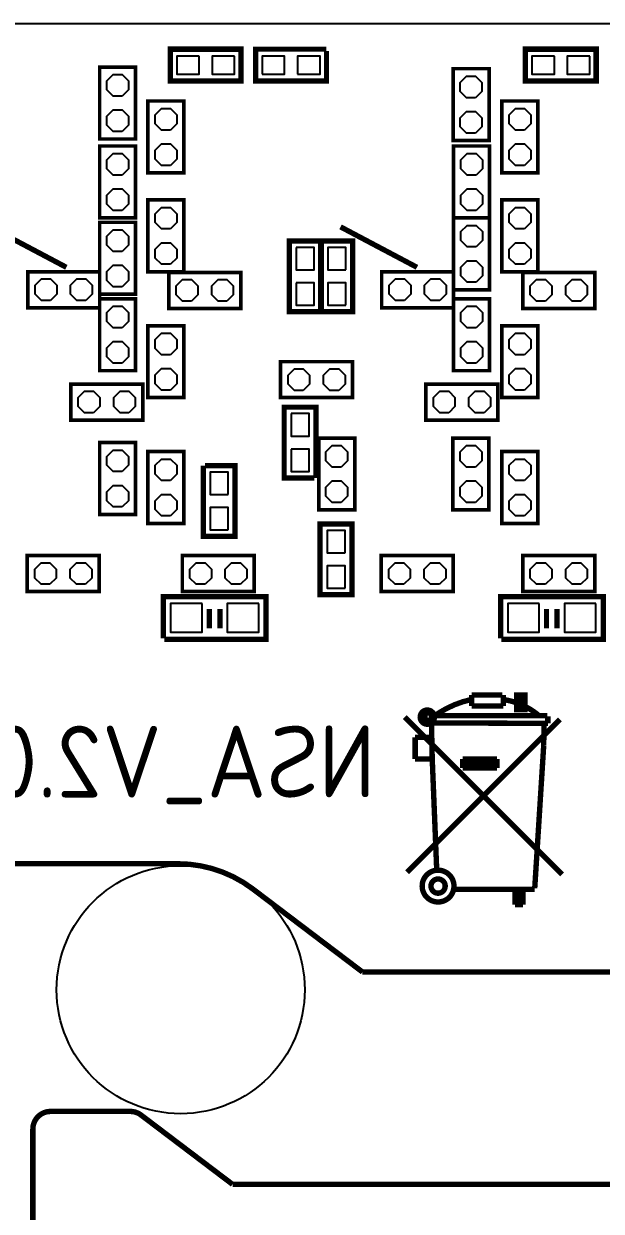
# Model space of a CAD drawing. Header units: millimetres. Extents: x -8 to 226, y -9 to 102.
# Drawn here: x 72.2 to 88.51, y 68.24 to 101.8 of the extents above; entities that cross this region are included whole.
import ezdxf

# ---------------------------------------------------------------- set-up
doc = ezdxf.new("R2010")
doc.units = ezdxf.units.MM
doc.header["$LTSCALE"] = 10
for name, color, linetype in [('BG_OUTLINE', 2, 'Continuous'), ('PG_SILKSCREEN_BOTTOM', 3, 'Continuous'), ('PIN_BOTTOM', 4, 'Continuous')]:
    doc.layers.add(name, color=color, linetype=linetype)
doc.styles.get("Standard").update_dxf_attribs({"font": 'isocp.shx', "width": 0.707, "bigfont": 'hztxt.shx'})

msp = doc.modelspace()

# ---------------------------------------------------------------- linework, layer by layer
at = {"layer": 'BG_OUTLINE'}
msp.add_lwpolyline([(51.099974, -9.350248), (121.299986, -9.350248), (121.799858, -8.850122), (121.799858, -1.745234, -1), (124.549916, -1.745234), (124.549916, -5.900166), (125.049788, -6.400292), (135.849868, -6.400292), (137.249916, -3.975354), (137.249916, -1.400048), (133.299962, -1.400048, -0.414206), (131.549902, 0.349758), (131.549902, 1.64973, -0.414239), (133.299962, 3.39979), (224.499932, 3.39979, 0.414205), (226.499928, 5.399786), (226.499928, 70.799706), (226.499928, 99.799902, 0.414202), (224.499932, 101.799898), (-5.500116, 101.799898, 0.414205)], format="xyb", dxfattribs=at)
at = {"layer": 'PG_SILKSCREEN_BOTTOM'}
for points in [[(76.33589, 100.181664, 0.1524, 0.1524, 0), (78.335886, 100.181664, 0.1524, 0.1524, 0), (78.335886, 101.08184, 0.1524, 0.1524, 0), (76.33589, 101.08184, 0.1524, 0.1524, 0)], [(86.36889, 100.181664, 0.1524, 0.1524, 0), (88.368886, 100.181664, 0.1524, 0.1524, 0), (88.368886, 101.08184, 0.1524, 0.1524, 0), (86.36889, 101.08184, 0.1524, 0.1524, 0)], [(75.35545, 98.542094, 0.1016, 0.1016, 0), (75.35545, 100.574094, 0.1016, 0.1016, 0), (74.33945, 100.574094, 0.1016, 0.1016, 0), (74.33945, 98.542094, 0.1016, 0.1016, 0)], [(85.343238, 98.49866, 0.1016, 0.1016, 0), (85.343238, 100.53066, 0.1016, 0.1016, 0), (84.327238, 100.53066, 0.1016, 0.1016, 0), (84.327238, 98.49866, 0.1016, 0.1016, 0)], [(76.7207, 97.583752, 0.1016, 0.1016, 0), (76.7207, 99.615752, 0.1016, 0.1016, 0), (75.7047, 99.615752, 0.1016, 0.1016, 0), (75.7047, 97.583752, 0.1016, 0.1016, 0)], [(86.72195, 97.583752, 0.1016, 0.1016, 0), (86.72195, 99.615752, 0.1016, 0.1016, 0), (85.70595, 99.615752, 0.1016, 0.1016, 0), (85.70595, 97.583752, 0.1016, 0.1016, 0)], [(75.35545, 96.313752, 0.1016, 0.1016, 0), (75.35545, 98.345752, 0.1016, 0.1016, 0), (74.33945, 98.345752, 0.1016, 0.1016, 0), (74.33945, 96.313752, 0.1016, 0.1016, 0)], [(85.3567, 96.313752, 0.1016, 0.1016, 0), (85.3567, 98.345752, 0.1016, 0.1016, 0), (84.3407, 98.345752, 0.1016, 0.1016, 0), (84.3407, 96.313752, 0.1016, 0.1016, 0)], [(75.7047, 96.821752, 0.1016, 0.1016, 0), (75.7047, 94.789752, 0.1016, 0.1016, 0), (76.7207, 94.789752, 0.1016, 0.1016, 0), (76.7207, 96.821752, 0.1016, 0.1016, 0)], [(85.70595, 96.821752, 0.1016, 0.1016, 0), (85.70595, 94.789752, 0.1016, 0.1016, 0), (86.72195, 94.789752, 0.1016, 0.1016, 0), (86.72195, 96.821752, 0.1016, 0.1016, 0)], [(85.3567, 94.281752, 0.1016, 0.1016, 0), (85.3567, 96.313752, 0.1016, 0.1016, 0), (84.3407, 96.313752, 0.1016, 0.1016, 0), (84.3407, 94.281752, 0.1016, 0.1016, 0)], [(75.35545, 94.154752, 0.1016, 0.1016, 0), (75.35545, 96.186752, 0.1016, 0.1016, 0), (74.33945, 96.186752, 0.1016, 0.1016, 0), (74.33945, 94.154752, 0.1016, 0.1016, 0)], [(72.30745, 93.773752, 0.1016, 0.1016, 0), (74.33945, 93.773752, 0.1016, 0.1016, 0), (74.33945, 94.789752, 0.1016, 0.1016, 0), (72.30745, 94.789752, 0.1016, 0.1016, 0)], [(78.326996, 94.770702, 0.1016, 0.1016, 0), (76.294996, 94.770702, 0.1016, 0.1016, 0), (76.294996, 93.754702, 0.1016, 0.1016, 0), (78.326996, 93.754702, 0.1016, 0.1016, 0)], [(82.3087, 93.773752, 0.1016, 0.1016, 0), (84.3407, 93.773752, 0.1016, 0.1016, 0), (84.3407, 94.789752, 0.1016, 0.1016, 0), (82.3087, 94.789752, 0.1016, 0.1016, 0)], [(88.328246, 94.770702, 0.1016, 0.1016, 0), (86.296246, 94.770702, 0.1016, 0.1016, 0), (86.296246, 93.754702, 0.1016, 0.1016, 0), (88.328246, 93.754702, 0.1016, 0.1016, 0)], [(74.33945, 94.027752, 0.1016, 0.1016, 0), (74.33945, 91.995752, 0.1016, 0.1016, 0), (75.35545, 91.995752, 0.1016, 0.1016, 0), (75.35545, 94.027752, 0.1016, 0.1016, 0)], [(84.3407, 94.027752, 0.1016, 0.1016, 0), (84.3407, 91.995752, 0.1016, 0.1016, 0), (85.3567, 91.995752, 0.1016, 0.1016, 0), (85.3567, 94.027752, 0.1016, 0.1016, 0)], [(76.7207, 91.233752, 0.1016, 0.1016, 0), (76.7207, 93.265752, 0.1016, 0.1016, 0), (75.7047, 93.265752, 0.1016, 0.1016, 0), (75.7047, 91.233752, 0.1016, 0.1016, 0)], [(86.72195, 91.233752, 0.1016, 0.1016, 0), (86.72195, 93.265752, 0.1016, 0.1016, 0), (85.70595, 93.265752, 0.1016, 0.1016, 0), (85.70595, 91.233752, 0.1016, 0.1016, 0)], [(81.4832, 92.249752, 0.1016, 0.1016, 0), (79.4512, 92.249752, 0.1016, 0.1016, 0), (79.4512, 91.233752, 0.1016, 0.1016, 0), (81.4832, 91.233752, 0.1016, 0.1016, 0)], [(73.525888, 90.598752, 0.1016, 0.1016, 0), (75.557888, 90.598752, 0.1016, 0.1016, 0), (75.557888, 91.614752, 0.1016, 0.1016, 0), (73.525888, 91.614752, 0.1016, 0.1016, 0)], [(83.558888, 90.598752, 0.1016, 0.1016, 0), (85.590888, 90.598752, 0.1016, 0.1016, 0), (85.590888, 91.614752, 0.1016, 0.1016, 0), (83.558888, 91.614752, 0.1016, 0.1016, 0)], [(75.35545, 87.931752, 0.1016, 0.1016, 0), (75.35545, 89.963752, 0.1016, 0.1016, 0), (74.33945, 89.963752, 0.1016, 0.1016, 0), (74.33945, 87.931752, 0.1016, 0.1016, 0)], [(81.5467, 88.058752, 0.1016, 0.1016, 0), (81.5467, 90.090752, 0.1016, 0.1016, 0), (80.5307, 90.090752, 0.1016, 0.1016, 0), (80.5307, 88.058752, 0.1016, 0.1016, 0)], [(85.336888, 88.058752, 0.1016, 0.1016, 0), (85.336888, 90.090752, 0.1016, 0.1016, 0), (84.320888, 90.090752, 0.1016, 0.1016, 0), (84.320888, 88.058752, 0.1016, 0.1016, 0)], [(75.7047, 89.709752, 0.1016, 0.1016, 0), (75.7047, 87.677752, 0.1016, 0.1016, 0), (76.7207, 87.677752, 0.1016, 0.1016, 0), (76.7207, 89.709752, 0.1016, 0.1016, 0)], [(85.70595, 89.709752, 0.1016, 0.1016, 0), (85.70595, 87.677752, 0.1016, 0.1016, 0), (86.72195, 87.677752, 0.1016, 0.1016, 0), (86.72195, 89.709752, 0.1016, 0.1016, 0)], [(80.5688, 87.66175, 0.1524, 0.1524, 0), (80.5688, 85.661754, 0.1524, 0.1524, 0), (81.468976, 85.661754, 0.1524, 0.1524, 0), (81.468976, 87.66175, 0.1524, 0.1524, 0)], [(74.326496, 86.769702, 0.1016, 0.1016, 0), (72.294496, 86.769702, 0.1016, 0.1016, 0), (72.294496, 85.753702, 0.1016, 0.1016, 0), (74.326496, 85.753702, 0.1016, 0.1016, 0)], [(76.675996, 85.753702, 0.1016, 0.1016, 0), (78.707996, 85.753702, 0.1016, 0.1016, 0), (78.707996, 86.769702, 0.1016, 0.1016, 0), (76.675996, 86.769702, 0.1016, 0.1016, 0)], [(84.327746, 86.769702, 0.1016, 0.1016, 0), (82.295746, 86.769702, 0.1016, 0.1016, 0), (82.295746, 85.753702, 0.1016, 0.1016, 0), (84.327746, 85.753702, 0.1016, 0.1016, 0)], [(86.296246, 85.753702, 0.1016, 0.1016, 0), (88.328246, 85.753702, 0.1016, 0.1016, 0), (88.328246, 86.769702, 0.1016, 0.1016, 0), (86.296246, 86.769702, 0.1016, 0.1016, 0)], [(86.352888, 82.826352, 0.1524, 0.1524, 0), (86.352888, 82.419952, 0.1524, 0.1524, 0), (86.124288, 82.419952, 0.1524, 0.1524, 0), (86.124288, 82.826352, 0.1524, 0.1524, 0)], [(83.797648, 82.204052, 0.1524, 0.1524, 1), (83.396328, 82.204052, 0.1524, 0.1524, 1)], [(84.351368, 77.428852, 0.1524, 0.1524, 1), (83.452208, 77.428852, 0.1524, 0.1524, 1)], [(84.102448, 77.428852, 0.1524, 0.1524, 1), (83.701128, 77.428852, 0.1524, 0.1524, 1)]]:
    msp.add_lwpolyline(points, format="xyseb", close=True, dxfattribs=at)
for points in [[(80.748886, 101.08184, 0.150114, 0.150114, 0), (78.74889, 101.08184, 0.150114, 0.150114, 0), (78.74889, 100.181664, 0.150114, 0.150114, 0), (80.748886, 100.181664, 0.150114, 0.150114, 0), (80.748886, 101.031802, 0.150114, 0.150114, 0)], [(73.398888, 94.916752, 0.150114, 0.150114, 0), (71.239888, 96.059752, 0.150114, 0.150114, 0)], [(83.304888, 94.916752, 0.150114, 0.150114, 0), (81.145888, 96.059752, 0.150114, 0.150114, 0)], [(80.599788, 93.662754, 0.150114, 0.150114, 0), (80.599788, 95.66275, 0.150114, 0.150114, 0), (79.699612, 95.66275, 0.150114, 0.150114, 0), (79.699612, 93.662754, 0.150114, 0.150114, 0), (80.54975, 93.662754, 0.150114, 0.150114, 0)], [(80.588612, 95.66275, 0.150114, 0.150114, 0), (80.588612, 93.662754, 0.150114, 0.150114, 0), (81.488788, 93.662754, 0.150114, 0.150114, 0), (81.488788, 95.66275, 0.150114, 0.150114, 0), (80.63865, 95.66275, 0.150114, 0.150114, 0)], [(80.452976, 88.963754, 0.150114, 0.150114, 0), (80.452976, 90.96375, 0.150114, 0.150114, 0), (79.5528, 90.96375, 0.150114, 0.150114, 0), (79.5528, 88.963754, 0.150114, 0.150114, 0), (80.402938, 88.963754, 0.150114, 0.150114, 0)], [(77.2668, 89.31275, 0.150114, 0.150114, 0), (77.2668, 87.312754, 0.150114, 0.150114, 0), (78.166976, 87.312754, 0.150114, 0.150114, 0), (78.166976, 89.31275, 0.150114, 0.150114, 0), (77.316838, 89.31275, 0.150114, 0.150114, 0)], [(76.167488, 84.406232, 0.150114, 0.150114, 0), (79.041498, 84.406232, 0.150114, 0.150114, 0), (79.041498, 85.610192, 0.150114, 0.150114, 0), (76.142088, 85.610192, 0.150114, 0.150114, 0), (76.142088, 84.426552, 0.150114, 0.150114, 0)], [(85.692488, 84.406232, 0.150114, 0.150114, 0), (88.566498, 84.406232, 0.150114, 0.150114, 0), (88.566498, 85.610192, 0.150114, 0.150114, 0), (85.667088, 85.610192, 0.150114, 0.150114, 0), (85.667088, 84.426552, 0.150114, 0.150114, 0)], [(77.439774, 84.710778, 0.150114, 0.150114, 0), (77.439774, 85.260688, 0.150114, 0.150114, 0)], [(77.740002, 84.710778, 0.150114, 0.150114, 0), (77.740002, 85.260688, 0.150114, 0.150114, 0)], [(86.964774, 84.710778, 0.150114, 0.150114, 0), (86.964774, 85.260688, 0.150114, 0.150114, 0)], [(87.265002, 84.710778, 0.150114, 0.150114, 0), (87.265002, 85.260688, 0.150114, 0.150114, 0)], [(85.717888, 82.826352, 0.1524, 0.1524, 0), (84.854288, 82.826352, 0.1524, 0.1524, 0)], [(84.854288, 82.521552, 0.1524, 0.1524, 0), (84.854288, 82.826352, 0.1524, 0.1524, 0)], [(85.743288, 82.521552, 0.1524, 0.1524, 0), (85.743288, 82.826352, 0.1524, 0.1524, 0)], [(86.225888, 82.826352, 0.1524, 0.1524, 0), (86.251288, 82.826352, 0.1524, 0.1524, 0), (86.251288, 82.470752, 0.1524, 0.1524, 0)], [(83.736688, 82.191352, 0.1524, 0.1524, -0.107965), (84.828888, 82.699352, 0.1524, 0.1524, 0)], [(84.854288, 82.521552, 0.1524, 0.1524, 0), (85.743288, 82.521552, 0.1524, 0.1524, 0)], [(85.768688, 82.699352, 0.1524, 0.1524, -0.136779), (86.759288, 82.242152, 0.1524, 0.1524, 0)], [(82.961988, 82.204052, 0.1524, 0.1524, 0), (87.406988, 77.759052, 0.1524, 0.1524, 0)], [(83.685888, 82.242152, 0.1524, 0.1524, 0), (83.685888, 82.267552, 0.1524, 0.1524, 1), (83.533488, 82.267552, 0.1524, 0.1524, 0), (83.533488, 82.165952, 0.1524, 0.1524, 1), (83.635088, 82.165952, 0.1524, 0.1524, 0), (83.635088, 82.191352, 0.1524, 0.1524, 0)], [(83.711288, 82.242152, 0.1524, 0.1524, 0), (83.736688, 81.022952, 0.1524, 0.1524, 0)], [(83.787488, 82.242152, 0.1524, 0.1524, 0), (86.987888, 82.242152, 0.1524, 0.1524, 0)], [(87.003128, 82.229452, 0.1524, 0.1524, 0), (87.003128, 82.028792, 0.1524, 0.1524, 0)], [(83.025488, 77.822552, 0.1524, 0.1524, 0), (87.343488, 82.140552, 0.1524, 0.1524, 0)], [(83.736688, 82.038952, 0.1524, 0.1524, 0), (87.003128, 82.028792, 0.1524, 0.1524, 0)], [(86.896448, 82.028792, 0.1524, 0.1524, 0), (86.886288, 81.403952, 0.1524, 0.1524, 0)], [(83.254088, 81.632552, 0.1524, 0.1524, 0), (83.711288, 81.632552, 0.1524, 0.1524, 0)], [(83.254088, 81.022952, 0.1524, 0.1524, 0), (83.254088, 81.632552, 0.1524, 0.1524, 0)], [(86.886288, 81.403952, 0.1524, 0.1524, 0), (86.632288, 77.365352, 0.1524, 0.1524, 0)], [(83.254088, 81.022952, 0.1524, 0.1524, 0), (83.736688, 81.022952, 0.1524, 0.1524, 0)], [(83.736688, 81.022952, 0.1524, 0.1524, 0), (83.863688, 77.873352, 0.1524, 0.1524, 0)], [(84.600288, 81.022952, 0.1524, 0.1524, 0), (84.600288, 80.768952, 0.1524, 0.1524, 0)], [(84.600288, 81.022952, 0.1524, 0.1524, 0), (85.565488, 81.022952, 0.1524, 0.1524, 0)], [(84.600288, 80.895952, 0.1524, 0.1524, 0), (85.565488, 80.895952, 0.1524, 0.1524, 0)], [(85.565488, 81.022952, 0.1524, 0.1524, 0), (85.565488, 80.768952, 0.1524, 0.1524, 0)], [(84.600288, 80.768952, 0.1524, 0.1524, 0), (85.565488, 80.768952, 0.1524, 0.1524, 0)], [(76.550774, 78.060042, 0.1524, 0.1524, 0), (70.952614, 78.060042, 0.1524, 0.1524, 0)], [(76.550774, 78.060042, 0.1524, 0.1524, -0.163503), (78.664054, 77.349858, 0.1524, 0.1524, 0)], [(81.766156, 75.000104, 0.1524, 0.1524, 0), (78.664054, 77.349858, 0.1524, 0.1524, 0)], [(86.632288, 77.339952, 0.1524, 0.1524, 0), (84.371688, 77.339952, 0.1524, 0.1524, 0)], [(86.073488, 77.339952, 0.1524, 0.1524, 0), (86.073488, 76.908152, 0.1524, 0.1524, 0)], [(86.200488, 77.339952, 0.1524, 0.1524, 0), (86.200488, 76.908152, 0.1524, 0.1524, 0)], [(86.530688, 77.339952, 0.1524, 0.1524, 0), (86.302088, 77.339952, 0.1524, 0.1524, 0)], [(86.302088, 77.339952, 0.1524, 0.1524, 0), (86.302088, 76.908152, 0.1524, 0.1524, 0)], [(86.302088, 76.908152, 0.1524, 0.1524, 0), (86.073488, 76.908152, 0.1524, 0.1524, 0)], [(137.49401, 75.000104, 0.1524, 0.1524, 0), (81.766156, 75.000104, 0.1524, 0.1524, 0)], [(72.452484, 70.560184, 0.1524, 0.1524, -0.414198), (72.95261, 71.060056, 0.1524, 0.1524, 0)], [(72.95261, 71.060056, 0.1524, 0.1524, 0), (75.206606, 71.060056, 0.1524, 0.1524, 0)], [(75.206606, 71.060056, 0.1524, 0.1524, -0.163537), (75.508612, 70.95871, 0.1524, 0.1524, 0)], [(75.508612, 70.95871, 0.1524, 0.1524, 0), (78.093824, 69.000116, 0.1524, 0.1524, 0)], [(72.452484, 28.439872, 0.1524, 0.1524, 0), (72.452484, 70.560184, 0.1524, 0.1524, 0)], [(78.093824, 69.000116, 0.1524, 0.1524, 0), (138.676888, 69.000116, 0.1524, 0.1524, 0)]]:
    msp.add_lwpolyline(points, format="xyseb", dxfattribs=at)
at = {"layer": 'PIN_BOTTOM'}
for points in [[(77.153516, 100.885752), (76.518516, 100.885752), (76.518516, 100.377752), (77.153516, 100.377752)], [(78.15326, 100.885752), (77.51826, 100.885752), (77.51826, 100.377752), (78.15326, 100.377752)], [(78.931516, 100.377752), (79.566516, 100.377752), (79.566516, 100.885752), (78.931516, 100.885752)], [(79.93126, 100.377752), (80.56626, 100.377752), (80.56626, 100.885752), (79.93126, 100.885752)], [(87.186516, 100.885752), (86.551516, 100.885752), (86.551516, 100.377752), (87.186516, 100.377752)], [(88.18626, 100.885752), (87.55126, 100.885752), (87.55126, 100.377752), (88.18626, 100.377752)], [(74.973698, 99.75342), (74.721202, 99.75342), (74.54265, 99.931972), (74.54265, 100.184468), (74.721202, 100.36302), (74.973698, 100.36302), (75.15225, 100.184468), (75.15225, 99.931972)], [(84.961486, 99.709986), (84.70899, 99.709986), (84.530438, 99.888538), (84.530438, 100.141034), (84.70899, 100.319586), (84.961486, 100.319586), (85.140038, 100.141034), (85.140038, 99.888538)], [(74.973698, 98.753168), (74.721202, 98.753168), (74.54265, 98.93172), (74.54265, 99.184216), (74.721202, 99.362768), (74.973698, 99.362768), (75.15225, 99.184216), (75.15225, 98.93172)], [(76.338948, 98.795078), (76.086452, 98.795078), (75.9079, 98.97363), (75.9079, 99.226126), (76.086452, 99.404678), (76.338948, 99.404678), (76.5175, 99.226126), (76.5175, 98.97363)], [(86.340198, 98.795078), (86.087702, 98.795078), (85.90915, 98.97363), (85.90915, 99.226126), (86.087702, 99.404678), (86.340198, 99.404678), (86.51875, 99.226126), (86.51875, 98.97363)], [(84.961486, 98.709734), (84.70899, 98.709734), (84.530438, 98.888286), (84.530438, 99.140782), (84.70899, 99.319334), (84.961486, 99.319334), (85.140038, 99.140782), (85.140038, 98.888286)], [(76.338948, 97.794826), (76.086452, 97.794826), (75.9079, 97.973378), (75.9079, 98.225874), (76.086452, 98.404426), (76.338948, 98.404426), (76.5175, 98.225874), (76.5175, 97.973378)], [(86.340198, 97.794826), (86.087702, 97.794826), (85.90915, 97.973378), (85.90915, 98.225874), (86.087702, 98.404426), (86.340198, 98.404426), (86.51875, 98.225874), (86.51875, 97.973378)], [(74.973698, 97.525078), (74.721202, 97.525078), (74.54265, 97.70363), (74.54265, 97.956126), (74.721202, 98.134678), (74.973698, 98.134678), (75.15225, 97.956126), (75.15225, 97.70363)], [(84.974948, 97.525078), (84.722452, 97.525078), (84.5439, 97.70363), (84.5439, 97.956126), (84.722452, 98.134678), (84.974948, 98.134678), (85.1535, 97.956126), (85.1535, 97.70363)], [(74.973698, 96.524826), (74.721202, 96.524826), (74.54265, 96.703378), (74.54265, 96.955874), (74.721202, 97.134426), (74.973698, 97.134426), (75.15225, 96.955874), (75.15225, 96.703378)], [(84.974948, 96.524826), (84.722452, 96.524826), (84.5439, 96.703378), (84.5439, 96.955874), (84.722452, 97.134426), (84.974948, 97.134426), (85.1535, 96.955874), (85.1535, 96.703378)], [(76.338948, 96.001078), (76.086452, 96.001078), (75.9079, 96.17963), (75.9079, 96.432126), (76.086452, 96.610678), (76.338948, 96.610678), (76.5175, 96.432126), (76.5175, 96.17963)], [(86.340198, 96.001078), (86.087702, 96.001078), (85.90915, 96.17963), (85.90915, 96.432126), (86.087702, 96.610678), (86.340198, 96.610678), (86.51875, 96.432126), (86.51875, 96.17963)], [(84.974948, 95.493078), (84.722452, 95.493078), (84.5439, 95.67163), (84.5439, 95.924126), (84.722452, 96.102678), (84.974948, 96.102678), (85.1535, 95.924126), (85.1535, 95.67163)], [(74.973698, 95.366078), (74.721202, 95.366078), (74.54265, 95.54463), (74.54265, 95.797126), (74.721202, 95.975678), (74.973698, 95.975678), (75.15225, 95.797126), (75.15225, 95.54463)], [(76.338948, 95.000826), (76.086452, 95.000826), (75.9079, 95.179378), (75.9079, 95.431874), (76.086452, 95.610426), (76.338948, 95.610426), (76.5175, 95.431874), (76.5175, 95.179378)], [(79.8957, 95.480124), (79.8957, 94.845124), (80.4037, 94.845124), (80.4037, 95.480124)], [(81.2927, 94.845124), (81.2927, 95.480124), (80.7847, 95.480124), (80.7847, 94.845124)], [(86.340198, 95.000826), (86.087702, 95.000826), (85.90915, 95.179378), (85.90915, 95.431874), (86.087702, 95.610426), (86.340198, 95.610426), (86.51875, 95.431874), (86.51875, 95.179378)], [(84.974948, 94.492826), (84.722452, 94.492826), (84.5439, 94.671378), (84.5439, 94.923874), (84.722452, 95.102426), (84.974948, 95.102426), (85.1535, 94.923874), (85.1535, 94.671378)], [(74.973698, 94.365826), (74.721202, 94.365826), (74.54265, 94.544378), (74.54265, 94.796874), (74.721202, 94.975426), (74.973698, 94.975426), (75.15225, 94.796874), (75.15225, 94.544378)], [(72.949572, 93.976952), (72.697076, 93.976952), (72.518524, 94.155504), (72.518524, 94.408), (72.697076, 94.586552), (72.949572, 94.586552), (73.128124, 94.408), (73.128124, 94.155504)], [(73.949824, 93.976952), (73.697328, 93.976952), (73.518776, 94.155504), (73.518776, 94.408), (73.697328, 94.586552), (73.949824, 94.586552), (74.128376, 94.408), (74.128376, 94.155504)], [(76.937118, 93.957902), (76.684622, 93.957902), (76.50607, 94.136454), (76.50607, 94.38895), (76.684622, 94.567502), (76.937118, 94.567502), (77.11567, 94.38895), (77.11567, 94.136454)], [(77.93737, 93.957902), (77.684874, 93.957902), (77.506322, 94.136454), (77.506322, 94.38895), (77.684874, 94.567502), (77.93737, 94.567502), (78.115922, 94.38895), (78.115922, 94.136454)], [(79.8957, 94.48038), (79.8957, 93.84538), (80.4037, 93.84538), (80.4037, 94.48038)], [(81.2927, 93.84538), (81.2927, 94.48038), (80.7847, 94.48038), (80.7847, 93.84538)], [(82.950822, 93.976952), (82.698326, 93.976952), (82.519774, 94.155504), (82.519774, 94.408), (82.698326, 94.586552), (82.950822, 94.586552), (83.129374, 94.408), (83.129374, 94.155504)], [(83.951074, 93.976952), (83.698578, 93.976952), (83.520026, 94.155504), (83.520026, 94.408), (83.698578, 94.586552), (83.951074, 94.586552), (84.129626, 94.408), (84.129626, 94.155504)], [(86.938368, 93.957902), (86.685872, 93.957902), (86.50732, 94.136454), (86.50732, 94.38895), (86.685872, 94.567502), (86.938368, 94.567502), (87.11692, 94.38895), (87.11692, 94.136454)], [(87.93862, 93.957902), (87.686124, 93.957902), (87.507572, 94.136454), (87.507572, 94.38895), (87.686124, 94.567502), (87.93862, 94.567502), (88.117172, 94.38895), (88.117172, 94.136454)], [(74.973698, 93.207078), (74.721202, 93.207078), (74.54265, 93.38563), (74.54265, 93.638126), (74.721202, 93.816678), (74.973698, 93.816678), (75.15225, 93.638126), (75.15225, 93.38563)], [(84.974948, 93.207078), (84.722452, 93.207078), (84.5439, 93.38563), (84.5439, 93.638126), (84.722452, 93.816678), (84.974948, 93.816678), (85.1535, 93.638126), (85.1535, 93.38563)], [(76.338948, 92.445078), (76.086452, 92.445078), (75.9079, 92.62363), (75.9079, 92.876126), (76.086452, 93.054678), (76.338948, 93.054678), (76.5175, 92.876126), (76.5175, 92.62363)], [(86.340198, 92.445078), (86.087702, 92.445078), (85.90915, 92.62363), (85.90915, 92.876126), (86.087702, 93.054678), (86.340198, 93.054678), (86.51875, 92.876126), (86.51875, 92.62363)], [(74.973698, 92.206826), (74.721202, 92.206826), (74.54265, 92.385378), (74.54265, 92.637874), (74.721202, 92.816426), (74.973698, 92.816426), (75.15225, 92.637874), (75.15225, 92.385378)], [(84.974948, 92.206826), (84.722452, 92.206826), (84.5439, 92.385378), (84.5439, 92.637874), (84.722452, 92.816426), (84.974948, 92.816426), (85.1535, 92.637874), (85.1535, 92.385378)], [(76.338948, 91.444826), (76.086452, 91.444826), (75.9079, 91.623378), (75.9079, 91.875874), (76.086452, 92.054426), (76.338948, 92.054426), (76.5175, 91.875874), (76.5175, 91.623378)], [(80.093322, 91.436952), (79.840826, 91.436952), (79.662274, 91.615504), (79.662274, 91.868), (79.840826, 92.046552), (80.093322, 92.046552), (80.271874, 91.868), (80.271874, 91.615504)], [(81.093574, 91.436952), (80.841078, 91.436952), (80.662526, 91.615504), (80.662526, 91.868), (80.841078, 92.046552), (81.093574, 92.046552), (81.272126, 91.868), (81.272126, 91.615504)], [(86.340198, 91.444826), (86.087702, 91.444826), (85.90915, 91.623378), (85.90915, 91.875874), (86.087702, 92.054426), (86.340198, 92.054426), (86.51875, 91.875874), (86.51875, 91.623378)], [(74.16801, 90.801952), (73.915514, 90.801952), (73.736962, 90.980504), (73.736962, 91.233), (73.915514, 91.411552), (74.16801, 91.411552), (74.346562, 91.233), (74.346562, 90.980504)], [(75.168262, 90.801952), (74.915766, 90.801952), (74.737214, 90.980504), (74.737214, 91.233), (74.915766, 91.411552), (75.168262, 91.411552), (75.346814, 91.233), (75.346814, 90.980504)], [(84.20101, 90.801952), (83.948514, 90.801952), (83.769962, 90.980504), (83.769962, 91.233), (83.948514, 91.411552), (84.20101, 91.411552), (84.379562, 91.233), (84.379562, 90.980504)], [(85.201262, 90.801952), (84.948766, 90.801952), (84.770214, 90.980504), (84.770214, 91.233), (84.948766, 91.411552), (85.201262, 91.411552), (85.379814, 91.233), (85.379814, 90.980504)], [(79.748888, 90.781124), (79.748888, 90.146124), (80.256888, 90.146124), (80.256888, 90.781124)], [(74.973698, 89.143078), (74.721202, 89.143078), (74.54265, 89.32163), (74.54265, 89.574126), (74.721202, 89.752678), (74.973698, 89.752678), (75.15225, 89.574126), (75.15225, 89.32163)], [(79.748888, 89.78138), (79.748888, 89.14638), (80.256888, 89.14638), (80.256888, 89.78138)], [(81.164948, 89.270078), (80.912452, 89.270078), (80.7339, 89.44863), (80.7339, 89.701126), (80.912452, 89.879678), (81.164948, 89.879678), (81.3435, 89.701126), (81.3435, 89.44863)], [(84.955136, 89.270078), (84.70264, 89.270078), (84.524088, 89.44863), (84.524088, 89.701126), (84.70264, 89.879678), (84.955136, 89.879678), (85.133688, 89.701126), (85.133688, 89.44863)], [(76.338948, 88.889078), (76.086452, 88.889078), (75.9079, 89.06763), (75.9079, 89.320126), (76.086452, 89.498678), (76.338948, 89.498678), (76.5175, 89.320126), (76.5175, 89.06763)], [(86.340198, 88.889078), (86.087702, 88.889078), (85.90915, 89.06763), (85.90915, 89.320126), (86.087702, 89.498678), (86.340198, 89.498678), (86.51875, 89.320126), (86.51875, 89.06763)], [(77.970888, 88.495124), (77.970888, 89.130124), (77.462888, 89.130124), (77.462888, 88.495124)], [(74.973698, 88.142826), (74.721202, 88.142826), (74.54265, 88.321378), (74.54265, 88.573874), (74.721202, 88.752426), (74.973698, 88.752426), (75.15225, 88.573874), (75.15225, 88.321378)], [(81.164948, 88.269826), (80.912452, 88.269826), (80.7339, 88.448378), (80.7339, 88.700874), (80.912452, 88.879426), (81.164948, 88.879426), (81.3435, 88.700874), (81.3435, 88.448378)], [(84.955136, 88.269826), (84.70264, 88.269826), (84.524088, 88.448378), (84.524088, 88.700874), (84.70264, 88.879426), (84.955136, 88.879426), (85.133688, 88.700874), (85.133688, 88.448378)], [(76.338948, 87.888826), (76.086452, 87.888826), (75.9079, 88.067378), (75.9079, 88.319874), (76.086452, 88.498426), (76.338948, 88.498426), (76.5175, 88.319874), (76.5175, 88.067378)], [(86.340198, 87.888826), (86.087702, 87.888826), (85.90915, 88.067378), (85.90915, 88.319874), (86.087702, 88.498426), (86.340198, 88.498426), (86.51875, 88.319874), (86.51875, 88.067378)], [(77.970888, 87.49538), (77.970888, 88.13038), (77.462888, 88.13038), (77.462888, 87.49538)], [(81.272888, 86.844124), (81.272888, 87.479124), (80.764888, 87.479124), (80.764888, 86.844124)], [(72.936618, 85.956902), (72.684122, 85.956902), (72.50557, 86.135454), (72.50557, 86.38795), (72.684122, 86.566502), (72.936618, 86.566502), (73.11517, 86.38795), (73.11517, 86.135454)], [(73.93687, 85.956902), (73.684374, 85.956902), (73.505822, 86.135454), (73.505822, 86.38795), (73.684374, 86.566502), (73.93687, 86.566502), (74.115422, 86.38795), (74.115422, 86.135454)], [(77.318118, 85.956902), (77.065622, 85.956902), (76.88707, 86.135454), (76.88707, 86.38795), (77.065622, 86.566502), (77.318118, 86.566502), (77.49667, 86.38795), (77.49667, 86.135454)], [(78.31837, 85.956902), (78.065874, 85.956902), (77.887322, 86.135454), (77.887322, 86.38795), (78.065874, 86.566502), (78.31837, 86.566502), (78.496922, 86.38795), (78.496922, 86.135454)], [(81.272888, 85.84438), (81.272888, 86.47938), (80.764888, 86.47938), (80.764888, 85.84438)], [(82.937868, 85.956902), (82.685372, 85.956902), (82.50682, 86.135454), (82.50682, 86.38795), (82.685372, 86.566502), (82.937868, 86.566502), (83.11642, 86.38795), (83.11642, 86.135454)], [(83.93812, 85.956902), (83.685624, 85.956902), (83.507072, 86.135454), (83.507072, 86.38795), (83.685624, 86.566502), (83.93812, 86.566502), (84.116672, 86.38795), (84.116672, 86.135454)], [(86.938368, 85.956902), (86.685872, 85.956902), (86.50732, 86.135454), (86.50732, 86.38795), (86.685872, 86.566502), (86.938368, 86.566502), (87.11692, 86.38795), (87.11692, 86.135454)], [(87.93862, 85.956902), (87.686124, 85.956902), (87.507572, 86.135454), (87.507572, 86.38795), (87.686124, 86.566502), (87.93862, 86.566502), (88.117172, 86.38795), (88.117172, 86.135454)], [(77.234288, 85.417152), (76.345288, 85.417152), (76.345288, 84.604352), (77.234288, 84.604352)], [(78.834488, 85.417152), (77.945488, 85.417152), (77.945488, 84.604352), (78.834488, 84.604352)], [(86.759288, 85.417152), (85.870288, 85.417152), (85.870288, 84.604352), (86.759288, 84.604352)], [(88.359488, 85.417152), (87.470488, 85.417152), (87.470488, 84.604352), (88.359488, 84.604352)]]:
    msp.add_lwpolyline(points, close=True, dxfattribs=at)
msp.add_circle((76.629768, 74.499978), 3.5052, dxfattribs=at)

# ---------------------------------------------------------------- texts
at = {"layer": 'PG_SILKSCREEN_BOTTOM', "text_generation_flag": 2, "width": 1.025}
msp.add_text('NSA_V2.0', height=2.032, dxfattribs=at).set_placement((82.136488, 79.930752))

doc.saveas('drawing.dxf')
